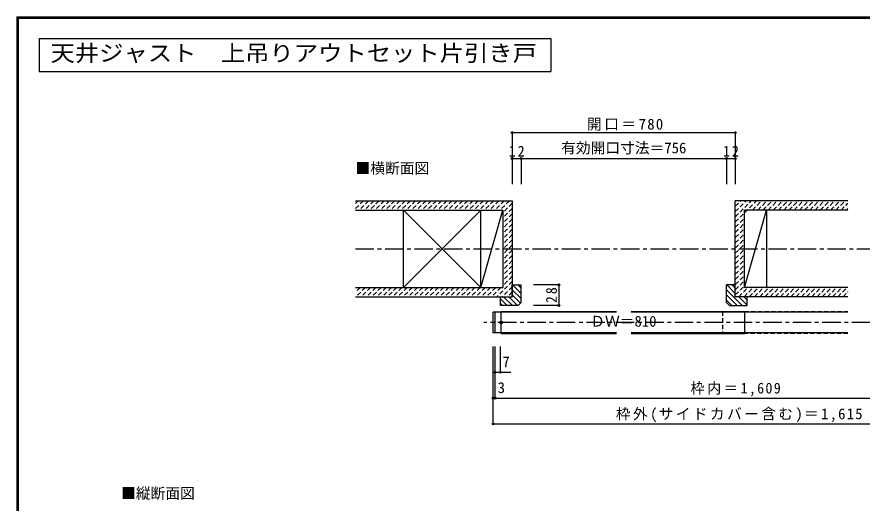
# Model space of a CAD drawing. Units: millimetres at full size, sheet at 1:5; details may follow other scales. Extents: x -973 to 977, y -718 to 696.
# Drawn here: x -973 to 173, y 37 to 696 of the extents above; entities that cross this region are included whole.
import ezdxf
from ezdxf.enums import TextEntityAlignment as Align

# ---------------------------------------------------------------- set-up
doc = ezdxf.new("R2010")
doc.units = ezdxf.units.MM
doc.header["$LTSCALE"] = 5
doc.header["$PDMODE"] = 32
doc.header["$PDSIZE"] = 2.5
doc.linetypes.add('CHAIN1', pattern=[8, 5, -1, 1, -1])
doc.linetypes.add('DASHED1', pattern=[1.8, 1.2, -0.6])
for name, color, linetype in [('0-1_通り芯', 4, 'CHAIN1'), ('0-2_柱', 7, 'Continuous'), ('0-3_仕上げ', 2, 'Continuous'), ('0-4_枠', 3, 'Continuous'), ('0-5_ケーシング', 3, 'Continuous'), ('0-6_扉', 6, 'Continuous'), ('0-A_文字', 3, 'Continuous'), ('0-B_寸法', 7, 'Continuous'), ('0-C_ハッチ', 4, 'DASHED1'), ('0-D_ハッチ2', 5, 'Continuous'), ('F-1_枠', 6, 'Continuous')]:
    doc.layers.add(name, color=color, linetype=linetype)
doc.styles.add('ＭＳ ゴシック', font='')
doc.styles.get('ＭＳ ゴシック').set_extended_font_data('MS Gothic')

msp = doc.modelspace()

# ---------------------------------------------------------------- linework, layer by layer
at = {"layer": '0-1_通り芯'}
msp.add_line((-513.993, 381.5), (511.306, 381.5), dxfattribs=at)
at = {"layer": '0-2_柱'}
for p, q in [((-448.872, 329), (-343.872, 434)), ((-343.872, 329), (-448.872, 434)), ((-343.872, 329), (-313.993, 434)), ((13.656, 329), (43.536, 434))]:
    msp.add_line(p, q, dxfattribs=at)
at = {"layer": '0-2_柱', "color": 3}
for p, q in [((-448.872, 329), (-448.872, 434)), ((-343.872, 329), (-343.872, 434)), ((-313.993, 434), (-313.993, 329)), ((13.656, 329), (13.656, 434)), ((43.536, 434), (43.536, 329))]:
    msp.add_line(p, q, dxfattribs=at)
at = {"layer": '0-3_仕上げ'}
for p, q in [((1.156, 316.5), (1.156, 446.5)), ((153.731, 446.5), (1.156, 446.5)), ((-513.993, 434), (-313.993, 434)), ((153.731, 434), (13.656, 434)), ((-513.993, 329), (-313.993, 329)), ((153.731, 329), (13.656, 329)), ((-513.993, 316.5), (-301.493, 316.5)), ((153.731, 316.5), (1.156, 316.5))]:
    msp.add_line(p, q, dxfattribs=at)
msp.add_lwpolyline([(-513.993, 446.5), (-301.493, 446.5), (-301.493, 316.5)], dxfattribs=at)
at = {"layer": '0-4_枠'}
for p, q in [((-327.493, 267.5), (-327.493, 295.5)), ((-160.168, 295.5), (-327.493, 295.5)), ((-324.493, 267.5), (-324.493, 295.5)), ((153.731, 295.5), (-140.168, 295.5)), ((-160.168, 267.5), (-327.493, 267.5)), ((153.731, 267.5), (-140.168, 267.5))]:
    msp.add_line(p, q, dxfattribs=at)
at = {"layer": '0-5_ケーシング'}
for p, q in [((-301.493, 332.5), (-289.493, 332.5)), ((-301.493, 316.5), (-301.493, 332.5)), ((-289.493, 308.5), (-289.493, 332.5)), ((1.156, 332.5), (-10.844, 332.5)), ((-10.844, 308.5), (-10.844, 332.5)), ((1.156, 316.5), (1.156, 332.5)), ((-317.493, 316.5), (-301.493, 316.5)), ((-317.493, 304.5), (-317.493, 316.5)), ((17.156, 316.5), (1.156, 316.5)), ((17.156, 304.5), (17.156, 316.5)), ((-293.493, 304.5), (-317.493, 304.5)), ((-293.493, 304.5), (-289.493, 308.5)), ((-6.844, 304.5), (-10.844, 308.5)), ((-6.844, 304.5), (17.156, 304.5))]:
    msp.add_line(p, q, dxfattribs=at)
at = {"layer": '0-6_扉'}
for p, q in [((-316.493, 266.5), (-316.493, 296.5)), ((-316.493, 296.5), (-160.168, 296.5)), ((-140.168, 296.5), (13.656, 296.5)), ((13.656, 296.5), (13.656, 266.5)), ((-316.493, 266.5), (-160.168, 266.5)), ((-140.168, 266.5), (13.656, 266.5))]:
    msp.add_line(p, q, dxfattribs=at)
at = {"layer": '0-6_扉', "color": 2, "linetype": 'DASHED1'}
for p, q in [((-16.344, 296.5), (-16.344, 266.5)), ((13.656, 296.5), (153.731, 296.5)), ((153.731, 266.5), (-16.344, 266.5))]:
    msp.add_line(p, q, dxfattribs=at)
at = {"layer": '0-A_文字'}
for p, q in [((-943.333, 666.667), (-943.333, 621.667)), ((-943.333, 666.667), (-249.208, 666.667)), ((-249.208, 666.667), (-249.208, 621.667)), ((-943.333, 621.667), (-249.208, 621.667))]:
    msp.add_line(p, q, dxfattribs=at)
at = {"layer": '0-B_寸法', "color": 4}
for p, q in [((-301.493, 539), (-301.493, 469)), ((-301.493, 539), (1.156, 539)), ((1.156, 539), (1.156, 469)), ((-301.493, 504), (-289.493, 504)), ((-289.493, 504), (-289.493, 469)), ((-289.493, 504), (-10.844, 504)), ((-10.844, 504), (-10.844, 469)), ((-10.844, 504), (1.156, 504)), ((-238.304, 332.5), (-272.826, 332.5)), ((-238.304, 332.5), (-238.304, 304.5)), ((-238.304, 304.5), (-272.826, 304.5)), ((-327.493, 144), (-327.493, 249)), ((-324.493, 179), (-324.493, 249)), ((-317.493, 214), (-317.493, 249)), ((-324.493, 214), (-303.186, 214)), ((-327.493, 179), (-324.493, 179)), ((-324.493, 179), (321.805, 179)), ((-327.493, 144), (324.805, 144))]:
    msp.add_line(p, q, dxfattribs=at)
at = {"layer": '0-B_寸法', "color": 4, "linetype": 'CHAIN1'}
msp.add_line((344.122, 281.5), (-340.205, 281.5), dxfattribs=at)
at = {"layer": '0-B_寸法'}
for p in [(-301.493, 539), (1.156, 539), (-301.493, 504), (-289.493, 504), (-10.844, 504), (1.156, 504), (-238.304, 332.5), (-238.304, 304.5), (-324.493, 214), (-317.493, 214), (-327.493, 179), (-324.493, 179), (-327.493, 144)]:
    msp.add_point(p, dxfattribs=at)
at = {"layer": '0-C_ハッチ'}
for p, q in [((-510.343, 446.5), (-513.993, 442.851)), ((-503.272, 446.5), (-513.993, 435.78)), ((-496.201, 446.5), (-508.701, 434)), ((-489.13, 446.5), (-501.63, 434)), ((-482.059, 446.5), (-494.559, 434)), ((-474.988, 446.5), (-487.488, 434)), ((-467.917, 446.5), (-480.417, 434)), ((-460.846, 446.5), (-473.346, 434)), ((-453.775, 446.5), (-466.275, 434)), ((-446.704, 446.5), (-459.204, 434)), ((-439.633, 446.5), (-452.133, 434)), ((-432.562, 446.5), (-445.062, 434)), ((-425.491, 446.5), (-437.991, 434)), ((-418.42, 446.5), (-430.92, 434)), ((-411.348, 446.5), (-423.848, 434)), ((-404.277, 446.5), (-416.777, 434)), ((-397.206, 446.5), (-409.706, 434)), ((-390.135, 446.5), (-402.635, 434)), ((-383.064, 446.5), (-395.564, 434)), ((-375.993, 446.5), (-388.493, 434)), ((-368.922, 446.5), (-381.422, 434)), ((-361.851, 446.5), (-374.351, 434)), ((-354.78, 446.5), (-367.28, 434)), ((-347.709, 446.5), (-360.209, 434)), ((-340.638, 446.5), (-353.138, 434)), ((-333.567, 446.5), (-346.067, 434)), ((-326.496, 446.5), (-338.996, 434)), ((-319.425, 446.5), (-331.925, 434)), ((-312.354, 446.5), (-324.854, 434)), ((-305.282, 446.5), (-317.782, 434)), ((-301.493, 443.219), (-313.993, 430.719)), ((-301.493, 436.147), (-313.993, 423.647)), ((1.156, 417.825), (29.832, 446.5)), ((1.156, 446.109), (1.547, 446.5)), ((1.156, 424.896), (22.76, 446.5)), ((1.156, 431.967), (15.689, 446.5)), ((1.156, 439.038), (8.618, 446.5)), ((24.403, 434), (36.903, 446.5)), ((31.474, 434), (43.974, 446.5)), ((38.545, 434), (51.045, 446.5)), ((45.616, 434), (58.116, 446.5)), ((52.687, 434), (65.187, 446.5)), ((59.758, 434), (72.258, 446.5)), ((66.829, 434), (79.329, 446.5)), ((73.9, 434), (86.4, 446.5)), ((80.971, 434), (93.471, 446.5)), ((88.042, 434), (100.542, 446.5)), ((95.113, 434), (107.613, 446.5)), ((102.184, 434), (114.684, 446.5)), ((109.255, 434), (121.755, 446.5)), ((116.327, 434), (128.827, 446.5)), ((123.398, 434), (135.898, 446.5)), ((130.469, 434), (142.969, 446.5)), ((137.54, 434), (150.04, 446.5)), ((144.611, 434), (153.731, 443.12)), ((151.682, 434), (153.731, 436.049)), ((-301.493, 429.076), (-313.993, 416.576)), ((-301.493, 422.005), (-313.993, 409.505)), ((-301.493, 414.934), (-313.993, 402.434)), ((1.156, 410.754), (13.656, 423.254)), ((1.156, 403.683), (13.656, 416.183)), ((-301.493, 407.863), (-313.993, 395.363)), ((1.156, 396.612), (13.656, 409.112)), ((1.156, 389.541), (13.656, 402.041)), ((-301.493, 400.792), (-313.993, 388.292)), ((-301.493, 393.721), (-313.993, 381.221)), ((1.156, 382.469), (13.656, 394.969)), ((-301.493, 386.65), (-313.993, 374.15)), ((-301.493, 379.579), (-313.993, 367.079)), ((1.156, 375.398), (13.656, 387.898)), ((1.156, 368.327), (13.656, 380.827)), ((-301.493, 372.508), (-313.993, 360.008)), ((1.156, 361.256), (13.656, 373.756)), ((-301.493, 365.437), (-313.993, 352.937)), ((-301.493, 358.366), (-313.993, 345.866)), ((1.156, 354.185), (13.656, 366.685)), ((1.156, 347.114), (13.656, 359.614)), ((-301.493, 351.295), (-313.993, 338.795)), ((-301.493, 344.224), (-313.993, 331.724)), ((1.156, 340.043), (13.656, 352.543)), ((1.156, 332.972), (13.656, 345.472)), ((-301.493, 337.153), (-322.145, 316.5)), ((1.156, 325.901), (13.656, 338.401)), ((-507.635, 329), (-513.993, 322.642)), ((-500.564, 329), (-513.064, 316.5)), ((-493.493, 329), (-505.993, 316.5)), ((-486.422, 329), (-498.922, 316.5)), ((-479.351, 329), (-491.851, 316.5)), ((-472.28, 329), (-484.78, 316.5)), ((-465.209, 329), (-477.709, 316.5)), ((-458.138, 329), (-470.638, 316.5)), ((-451.067, 329), (-463.567, 316.5)), ((-443.996, 329), (-456.496, 316.5)), ((-436.925, 329), (-449.425, 316.5)), ((-429.854, 329), (-442.354, 316.5)), ((-422.782, 329), (-435.282, 316.5)), ((-415.711, 329), (-428.211, 316.5)), ((-408.64, 329), (-421.14, 316.5)), ((-401.569, 329), (-414.069, 316.5)), ((-394.498, 329), (-406.998, 316.5)), ((-387.427, 329), (-399.927, 316.5)), ((-380.356, 329), (-392.856, 316.5)), ((-373.285, 329), (-385.785, 316.5)), ((-366.214, 329), (-378.714, 316.5)), ((-359.143, 329), (-371.643, 316.5)), ((-352.072, 329), (-364.572, 316.5)), ((-345.001, 329), (-357.501, 316.5)), ((-337.93, 329), (-350.43, 316.5)), ((-330.859, 329), (-343.359, 316.5)), ((-323.787, 329), (-336.287, 316.5)), ((-316.716, 329), (-329.216, 316.5)), ((-301.493, 330.081), (-315.074, 316.5)), ((-301.493, 323.01), (-308.003, 316.5)), ((1.156, 318.83), (13.656, 331.33)), ((5.898, 316.5), (18.398, 329)), ((12.969, 316.5), (25.469, 329)), ((20.04, 316.5), (32.54, 329)), ((27.111, 316.5), (39.611, 329)), ((34.182, 316.5), (46.682, 329)), ((41.253, 316.5), (53.753, 329)), ((48.324, 316.5), (60.824, 329)), ((55.395, 316.5), (67.895, 329)), ((62.466, 316.5), (74.966, 329)), ((69.537, 316.5), (82.037, 329)), ((76.608, 316.5), (89.108, 329)), ((83.679, 316.5), (96.179, 329)), ((90.75, 316.5), (103.25, 329)), ((97.821, 316.5), (110.321, 329)), ((104.893, 316.5), (117.393, 329)), ((111.964, 316.5), (124.464, 329)), ((119.035, 316.5), (131.535, 329)), ((126.106, 316.5), (138.606, 329)), ((133.177, 316.5), (145.677, 329)), ((140.248, 316.5), (152.748, 329)), ((147.319, 316.5), (153.731, 322.912))]:
    msp.add_line(p, q, dxfattribs=at)
at = {"layer": '0-C_ハッチ', "linetype": 'Continuous'}
for p, q in [((-300.931, 332.5), (-289.493, 321.061)), ((-293.86, 332.5), (-289.493, 328.132)), ((1.156, 321.049), (-10.295, 332.5)), ((1.156, 328.12), (-3.224, 332.5)), ((-301.493, 325.99), (-289.493, 313.99)), ((10.634, 304.5), (-10.844, 325.978)), ((-317.493, 313.706), (-308.287, 304.5)), ((-313.216, 316.5), (-301.216, 304.5)), ((-306.145, 316.5), (-294.145, 304.5)), ((-301.493, 318.919), (-290.283, 307.71)), ((3.563, 304.5), (-10.844, 318.907)), ((-3.508, 304.5), (-10.844, 311.836)), ((17.156, 305.049), (5.705, 316.5)), ((17.156, 312.12), (12.776, 316.5)), ((-317.493, 306.635), (-315.358, 304.5))]:
    msp.add_line(p, q, dxfattribs=at)
at = {"layer": '0-D_ハッチ2'}
msp.add_circle((-316.493, 281.5), 2, dxfattribs=at)
at = {"layer": 'F-1_枠'}
for p, q in [((-973.347, 695.833), (-973.347, -700.833)), ((-973.347, 695.833), (976.653, 695.833)), ((-973.347, 695), (976.653, 695)), ((-973.347, 694.167), (976.653, 694.167)), ((-972.514, 695.833), (-972.514, -700.833)), ((-971.68, 695.833), (-971.68, -700.833))]:
    msp.add_line(p, q, dxfattribs=at)

# ---------------------------------------------------------------- texts
at = {"layer": '0-A_文字', "style": 'ＭＳ ゴシック', "width": 1.1}
msp.add_text('天井ジャスト\u3000上吊りアウトセット片引き戸', height=21.99, dxfattribs=at).set_placement((-927.708, 629.167), align=Align.BOTTOM_LEFT)
at = {"layer": '0-A_文字', "color": 7, "style": 'ＭＳ ゴシック'}
for s, p in [('■横断面図', (-513.993, 479)), ('■縦断面図', (-831.987, 38.319))]:
    msp.add_text(s, height=14.66, dxfattribs=at).set_placement(p, align=Align.BOTTOM_LEFT)
at = {"layer": '0-B_寸法', "style": 'ＭＳ ゴシック'}
for s, p in [('有効開口寸法＝756', (-235.168, 506.5)), ('ＤＷ＝810', (-195.668, 271.5)), ('7', (-314.773, 216.5)), ('3', (-321.236, 181.5))]:
    msp.add_text(s, height=14.66, dxfattribs=at).set_placement(p, align=Align.BOTTOM_LEFT)
at = {"layer": '0-B_寸法', "char_height": 14.66, "attachment_point": 7, "style": 'ＭＳ ゴシック'}
for s, insert in [('\\T1.17;開口＝780', (-200.168, 541.5)), ('\\T1.27;\\W0.95;12', (-306.118, 506.5)), ('\\T1.27;\\W0.95;12', (-15.469, 506.5)), ('\\T1.19;\\W0.95;枠内＝1,609', (-59.597, 181.5)), ('\\T1.16;枠外(サイドカバー含む)＝1,615', (-160.847, 146.5))]:
    msp.add_mtext(s, dxfattribs=dict(at, insert=insert))
at = {"layer": '0-B_寸法', "insert": (-240.804, 307.875), "char_height": 14.66, "attachment_point": 7, "rotation": 90, "style": 'ＭＳ ゴシック'}
msp.add_mtext('\\T1.27;\\W0.95;28', dxfattribs=at)

doc.saveas('drawing.dxf')
